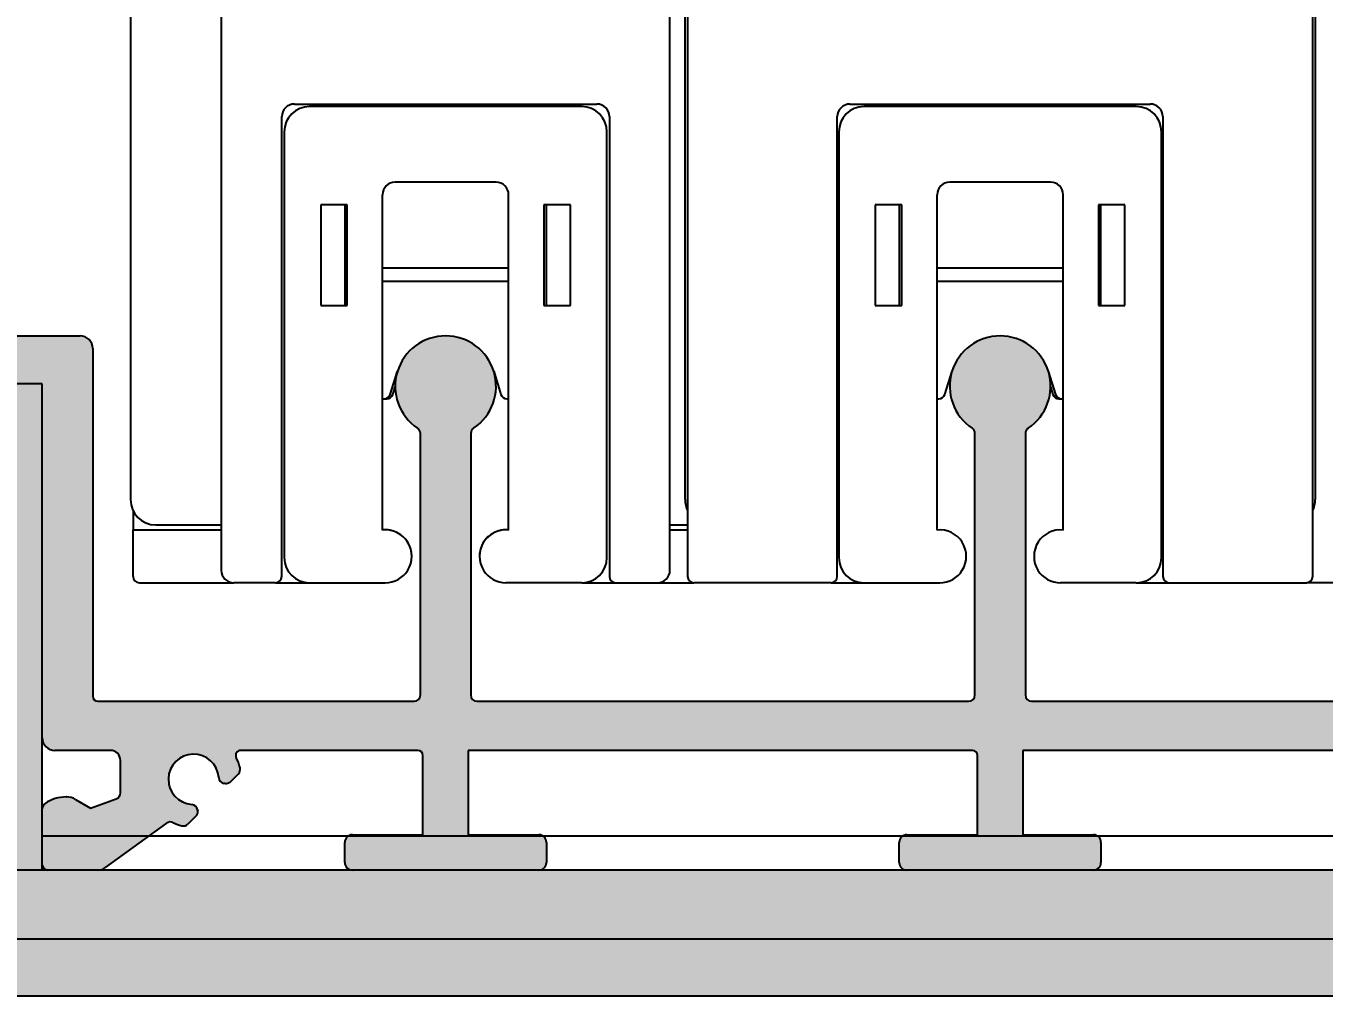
# Model space of a CAD drawing. Header units: millimetres. Extents: x -31 to 615, y 317 to 594.
# Drawn here: x -4.4 to 47.1, y 321.1 to 359.6 of the extents above; entities that cross this region are included whole.
import ezdxf
from ezdxf.enums import TextEntityAlignment as Align

# ---------------------------------------------------------------- set-up
doc = ezdxf.new("R2010")
doc.units = ezdxf.units.MM
doc.layers.add('Default', color=7, linetype='Continuous')
doc.layers.add('DV1_Default', color=7, linetype='Continuous')
doc.styles.add('SEACAD_Arial', font='arial.ttf')
doc.dimstyles.new('ISO', dxfattribs={"dimtxt": 1.75, "dimasz": 1.75, "dimexe": 0.875, "dimexo": 0, "dimgap": 0.4375, "dimtad": 1, "dimtxsty": 'SEACAD_Arial', "dimblk1": '_SE_FILLED', "dimblk2": '_SE_FILLED', "dimsah": 1, "dimcen": 0.875, "dimadec": 0, "dimazin": 0, "dimtfac": 0.5, "dimtdec": 3, "dimtmove": 0, "dimatfit": 3, "dimfxl": 1, "dimarcsym": 0})

# ---------------------------------------------------------------- blocks, each defined once
blk = doc.blocks.new('SE')
at = {"layer": 'DV1_Default', "linetype": 'Continuous'}
h = blk.add_hatch(color=7, dxfattribs=at)
edge = h.paths.add_edge_path()
edge.add_line((35.17580935619684, 327.5094447669258), (35.17580935619684, 330.8594447669258))
edge.add_line((35.17580935619684, 330.8594447669258), (55.17580935619624, 330.8594447669257))
edge.add_arc((55.17580935619625, 330.6594447669258), 0.199999999999978, 0, 90, ccw=False)
edge.add_line((55.37580935619622, 330.6594447669258), (55.37580935619622, 327.5094447669258))
edge.add_line((55.37580935619622, 327.5094447669258), (52.57580935619621, 327.5094447669258))
edge.add_arc((52.57580935619621, 327.2094447669257), 0.2999999999999947, 90, 180)
edge.add_line((52.27580935619622, 327.2094447669257), (52.27580935619622, 326.4094447669258))
edge.add_arc((52.57580935619621, 326.4094447669258), 0.2999999999999947, 180, 270)
edge.add_line((52.57580935619621, 326.1094447669258), (59.97580935620361, 326.1094447669258))
edge.add_arc((59.97580935620361, 326.4094447669258), 0.3000000000000086, 270, 360)
edge.add_line((60.27580935620362, 326.4094447669258), (60.27580935620362, 327.2094447669258))
edge.add_arc((59.97580935620361, 327.2094447669257), 0.3000000000000225, 0, 89.99999999999729)
edge.add_line((59.97580935620363, 327.5094447669258), (57.17580935619682, 327.5094447669258))
edge.add_line((57.17580935619682, 327.5094447669258), (57.17580935619682, 330.8594447669258))
edge.add_line((57.17580935619682, 330.8594447669258), (77.37580935621372, 330.8594447669258))
edge.add_line((77.37580935621372, 330.8594447669258), (77.37580935621372, 327.5094447669258))
edge.add_line((77.37580935621372, 327.5094447669258), (74.57580935620359, 327.5094447669258))
edge.add_arc((74.57580935620359, 327.2094447669257), 0.2999999999999947, 90, 180)
edge.add_line((74.27580935620361, 327.2094447669257), (74.27580935620361, 326.4094447669258))
edge.add_arc((74.57580935620359, 326.4094447669258), 0.2999999999999947, 180, 270)
edge.add_line((74.57580935620359, 326.1094447669258), (81.97580935616358, 326.1094447669258))
edge.add_arc((81.97580935616355, 326.4094447669258), 0.2999999999999947, 270, 360)
edge.add_line((82.27580935616356, 326.4094447669258), (82.27580935616356, 327.2094447669258))
edge.add_arc((81.97580935616355, 327.2094447669257), 0.3000000000000225, 0, 90)
edge.add_line((81.97580935616355, 327.5094447669258), (79.17580935622401, 327.5094447669258))
edge.add_line((79.17580935622401, 327.5094447669258), (79.17580935622401, 330.8594447669258))
edge.add_line((79.17580935622401, 330.8594447669258), (99.37580935610309, 330.8594447669258))
edge.add_line((99.37580935610309, 330.8594447669258), (99.37580935610309, 327.5094447669258))
edge.add_line((99.37580935610309, 327.5094447669258), (96.57580935616356, 327.5094447669258))
edge.add_arc((96.57580935616356, 327.2094447669257), 0.2999999999999947, 90, 180)
edge.add_line((96.27580935616356, 327.2094447669257), (96.27580935616356, 326.4094447669258))
edge.add_arc((96.57580935616356, 326.4094447669258), 0.2999999999999947, 180, 270)
edge.add_line((96.57580935616356, 326.1094447669258), (103.9758093561073, 326.1094447669258))
edge.add_arc((103.9758093561073, 326.4094447669258), 0.3000000000000086, 270, 360)
edge.add_line((104.2758093561073, 326.4094447669258), (104.2758093561073, 327.2094447669258))
edge.add_arc((103.9758093561073, 327.2094447669257), 0.3000000000000225, 0, 90)
edge.add_line((103.9758093561073, 327.5094447669258), (101.1758093561073, 327.5094447669258))
edge.add_line((101.1758093561073, 327.5094447669258), (101.1758093561073, 330.6594447669258))
edge.add_arc((101.3758093561073, 330.6594447669258), 0.2000000000000057, 90, 180, ccw=False)
edge.add_line((101.3758093561073, 330.8594447669258), (108.4029772762307, 330.8594447669258))
edge.add_arc((108.4029772762307, 330.6594447669258), 0.2000000000000169, -26.896546298750422, 90, ccw=False)
edge.add_arc((110.2758093563396, 329.7094447670756), 1.900000000000019, 153.1034537012599, 166.0075830122418)
edge.add_arc((108.6747685922936, 330.1084040029169), 0.2499999999999991, 166.0075830122504, 224.9999999999931)
edge.add_line((108.4979918969969, 329.9316273076203), (108.8139749500373, 329.61564425458))
edge.add_arc((108.9907516453327, 329.7924209498779), 0.249999999999999, 225.0000000004146, 277.5000000004337)
edge.add_line((109.0233831933895, 329.5445597345347), (109.0615423470691, 329.5495834824223))
edge.add_arc((109.0289107990118, 329.7974446977655), 0.2500000000000138, 277.5000000005338, 355.9630409672037)
edge.add_arc((110.2758093563957, 329.7094447670195), 1.00000000008689, -85.9630409729242, 175.9630409729159, ccw=False)
edge.add_arc((110.3638092871415, 328.4625462096357), 0.2499999999999956, 94.03695903281651, 172.4999999999748)
edge.add_line((110.1159480717981, 328.4951777576908), (110.1109243239105, 328.4570186040116))
edge.add_arc((110.3587855392539, 328.4243870559565), 0.2499999999999795, 172.4999999999872, 225.0000000001934)
edge.add_line((110.1820088439579, 328.2476103606593), (110.4979918968843, 327.9316273077329))
edge.add_arc((110.6747685921809, 328.1084040030296), 0.24999999999999, 225.0000000000161, 283.9924169877552)
edge.add_arc((110.2758093563396, 329.7094447670756), 1.899999999999999, 283.9924169877594, 295.4566124894269)
edge.add_arc((111.1999384518779, 327.768186047899), 0.2499999999999898, 54.00000045333951, 115.4566124894296, ccw=False)
edge.add_line((111.3468847633507, 327.9704402976553), (113.7768926315282, 326.2049362674128))
edge.add_arc((114.0707852544738, 326.6094447669258), 0.5000000000000004, 234.000000453347, 270)
edge.add_line((114.0707852544738, 326.1094447669258), (116.0758093563021, 326.1094447669258))
edge.add_arc((116.0758093563021, 326.3094447669258), 0.2000000000000335, 270, 360)
edge.add_line((116.2758093563021, 326.3094447669258), (116.275809356302, 328.5450619167253))
edge.add_arc((116.0258093563021, 328.5450619167253), 0.2499999999999973, 0, 55.94420227828607)
edge.add_arc((115.325809356302, 327.5094461570524), 1.500000000673152, 55.94420227828591, 89.92197669079074)
edge.add_line((115.3278520011301, 329.0094447669256), (115.3126964802141, 329.009444766926))
edge.add_arc((115.3127174507431, 328.30944476724), 0.7000000000000016, 90.00171646114279, 120.0017164610956)
edge.add_line((114.9626992898899, 328.9156520643529), (114.3641152246951, 328.5700354830061))
edge.add_line((114.3641152246951, 328.5700354830061), (113.3403113583131, 328.9426348823401))
edge.add_arc((113.4258093563021, 329.1775605989824), 0.2500000000000002, 180, 250.0017164611623, ccw=False)
edge.add_line((113.1758093563021, 329.1775605989824), (113.175809356302, 330.4594447669258))
edge.add_arc((113.5758093563021, 330.4594447669258), 0.4000000000000115, 90, 180, ccw=False)
edge.add_line((113.5758093563021, 330.8594447669258), (115.7758093563021, 330.8594447669257))
edge.add_arc((115.7758093563021, 331.3594447669258), 0.5000000000000004, 270, 360)
edge.add_line((116.2758093563021, 331.3594447669258), (116.2758093563021, 345.4094447669257))
edge.add_line((116.2758093563021, 345.4094447669257), (121.8929666438032, 345.4094447669257))
edge.add_arc((121.8929666438032, 345.6094447669258), 0.1999999999999169, 270, 314.9999999999914)
edge.add_line((122.0343880000404, 345.4680234106885), (122.725809356302, 346.1594447669502))
edge.add_line((122.725809356302, 346.1594447669502), (124.2758093563021, 346.1594447669502))
edge.add_line((124.2758093563021, 346.1594447669502), (124.2758093563021, 345.6094447669258))
edge.add_arc((124.475809356302, 345.6094447669258), 0.199999999999978, 180, 270)
edge.add_line((124.475809356302, 345.4094447669258), (128.075809356302, 345.4094447669257))
edge.add_arc((128.075809356302, 345.6094447669258), 0.2000000000000057, 270, 360)
edge.add_line((128.2758093563021, 345.6094447669258), (128.2758093563021, 346.560084892265))
edge.add_arc((127.975809356302, 346.560084892265), 0.3000000000000075, 0, 81.13962252236709)
edge.add_arc((122.1758093563021, 309.3537413947969), 37.95570337215315, 81.13962252236627, 90)
edge.add_line((122.1758093563021, 347.30944476695), (114.7758093561062, 347.30944476695))
edge.add_arc((114.7758093561063, 346.80944476695), 0.5000000000000004, 90, 180)
edge.add_line((114.2758093561063, 346.80944476695), (114.2758093561063, 333.0094447669258))
edge.add_arc((114.0758093561062, 333.0094447669258), 0.2000000000000057, 270, 360, ccw=False)
edge.add_line((114.0758093561062, 332.8094447669258), (101.5258093561083, 332.8094447669258))
edge.add_arc((101.5258093561083, 333.0594447669258), 0.2500000000000002, 180, 270.00000000000324, ccw=False)
edge.add_line((101.2758093561083, 333.0594447669258), (101.275809356105, 343.4386160734155))
edge.add_arc((101.525809356105, 343.4386160734156), 0.2500000000000052, 123.74898859535179, 180.0000000000261, ccw=False)
edge.add_arc((100.2758093561062, 345.3094447668385), 2.000000000029165, 303.7489885953574, 596.2510114047292)
edge.add_arc((99.02580935611023, 343.4386160734138), 0.2500000000000002, 0, 56.25101140473208, ccw=False)
edge.add_line((99.27580935611023, 343.4386160734138), (99.27580935609896, 333.0594447669257))
edge.add_arc((99.02580935609896, 333.0594447669257), 0.2500000000000002, 270, 360, ccw=False)
edge.add_line((99.02580935609896, 332.8094447669258), (79.2758093562327, 332.8094447669258))
edge.add_line((79.2758093562327, 332.8094447669258), (79.27580935620732, 343.4386160735169))
edge.add_arc((79.52580935620732, 343.4386160735174), 0.2499999999999825, 123.7489885953934, 180.0000000001303, ccw=False)
edge.add_arc((78.27580935621631, 345.3094447669255), 2.000000000012563, 303.7489885954012, 596.2510114044466)
edge.add_arc((77.02580935622034, 343.4386160735208), 0.2500000000000002, 0, 56.25101140444491, ccw=False)
edge.add_line((77.27580935622034, 343.4386160735208), (77.27580935620915, 333.0594447669258))
edge.add_arc((77.02580935620915, 333.0594447669257), 0.2500000000000002, 270, 360, ccw=False)
edge.add_line((77.02580935620915, 332.8094447669258), (57.52580935619743, 332.8094447669258))
edge.add_arc((57.52580935619743, 333.0594447669257), 0.2500000000000002, 180, 270, ccw=False)
edge.add_line((57.27580935619743, 333.0594447669257), (57.27580935619568, 343.4386160735092))
edge.add_arc((57.52580935619572, 343.4386160735094), 0.2500000000000286, 123.7489885954806, 180.000000000013, ccw=False)
edge.add_arc((56.27580935619633, 345.3094447669258), 2.000000000024215, 303.7489885954552, 596.2510114045276)
edge.add_arc((55.0258093561964, 343.4386160735096), 0.2500000000000002, 0, 56.25101140451528, ccw=False)
edge.add_line((55.2758093561964, 343.4386160735096), (55.27580935619602, 333.0594447669258))
edge.add_arc((55.02580935619604, 333.0594447669257), 0.2500000000000002, 270, 360, ccw=False)
edge.add_line((55.02580935619604, 332.8094447669258), (35.52580935619743, 332.8094447669258))
edge.add_arc((35.52580935619743, 333.0594447669257), 0.2500000000000002, 180, 270, ccw=False)
edge.add_line((35.27580935619743, 333.0594447669257), (35.27580935619563, 343.4386160735092))
edge.add_arc((35.52580935619569, 343.4386160735093), 0.2500000000000249, 123.74898859546249, 180.000000000013, ccw=False)
edge.add_arc((34.27580935619635, 345.3094447669258), 2.000000000024238, 303.7489885954548, 596.2510114045265)
edge.add_arc((33.02580935619644, 343.4386160735096), 0.2500000000000002, 0, 56.25101140453347, ccw=False)
edge.add_line((33.27580935619644, 343.4386160735096), (33.27580935619613, 333.0594447669257))
edge.add_arc((33.02580935619613, 333.0594447669257), 0.2500000000000002, 270, 360, ccw=False)
edge.add_line((33.02580935619613, 332.8094447669258), (13.52580935619742, 332.8094447669258))
edge.add_arc((13.52580935619742, 333.0594447669257), 0.2500000000000002, 180, 270, ccw=False)
edge.add_line((13.27580935619742, 333.0594447669257), (13.27580935619564, 343.4386160735092))
edge.add_arc((13.5258093561957, 343.4386160735094), 0.2500000000000595, 123.748988595475, 180.000000000013, ccw=False)
edge.add_arc((12.27580935619631, 345.3094447669258), 2.000000000024161, 303.7489885954558, 596.2510114045273)
edge.add_arc((11.02580935619653, 343.4386160735096), 0.2500000000000002, 0, 56.25101140454149, ccw=False)
edge.add_line((11.27580935619653, 343.4386160735096), (11.27580935619611, 333.0594447669258))
edge.add_arc((11.02580935619611, 333.0594447669257), 0.2500000000000002, 270, 360, ccw=False)
edge.add_line((11.02580935619611, 332.8094447669258), (-1.524190643803673, 332.8094447669257))
edge.add_arc((-1.524190643803589, 333.0094447669258), 0.2000000000001029, 180, 269.99999999997624, ccw=False)
edge.add_line((-1.724190643803691, 333.0094447669258), (-1.724190643803678, 346.80944476695))
edge.add_arc((-2.224190643803678, 346.80944476695), 0.5000000000000004, 0, 90)
edge.add_line((-2.224190643803678, 347.30944476695), (-9.624190643797904, 347.30944476695))
edge.add_arc((-9.6241906437979, 309.3537413947969), 37.95570337215316, 90, 98.86037747763383)
edge.add_arc((-15.42419064379785, 346.560084892265), 0.3000000000000225, 98.8603774776497, 180)
edge.add_line((-15.72419064379787, 346.560084892265), (-15.72419064379784, 345.6094447669258))
edge.add_arc((-15.52419064379784, 345.6094447669258), 0.2000000000000196, 180, 270)
edge.add_line((-15.52419064379784, 345.4094447669257), (-11.92419064379787, 345.4094447669257))
edge.add_arc((-11.92419064379787, 345.6094447669258), 0.2000000000000057, 270, 360)
edge.add_line((-11.72419064379786, 345.6094447669258), (-11.72419064379789, 346.15944476695))
edge.add_line((-11.72419064379789, 346.1594447669502), (-10.17419064379801, 346.1594447669502))
edge.add_line((-10.17419064379801, 346.1594447669502), (-9.482769287536406, 345.4680234106885))
edge.add_arc((-9.341347931299003, 345.6094447669258), 0.2000000000000439, 224.9999999999795, 270)
edge.add_line((-9.341347931299003, 345.4094447669257), (-3.724190643797878, 345.4094447669257))
edge.add_line((-3.724190643797878, 345.4094447669257), (-3.724190643797878, 331.3594447669258))
edge.add_arc((-3.224190643797878, 331.3594447669258), 0.5000000000000004, 180, 270)
edge.add_line((-3.224190643797878, 330.8594447669258), (-1.024190643797871, 330.8594447669257))
edge.add_arc((-1.024190643797871, 330.4594447669258), 0.3999999999999768, 0, 90, ccw=False)
edge.add_line((-0.6241906437978937, 330.4594447669258), (-0.6241906437978451, 329.1775605989824))
edge.add_arc((-0.8741906437978869, 329.1775605989824), 0.2500000000000394, 289.99828353879957, 360, ccw=False)
edge.add_line((-0.7886926458090845, 328.94263488234), (-1.812496512191189, 328.5700354830062))
edge.add_line((-1.812496512191189, 328.5700354830062), (-2.41108057738601, 328.9156520643531))
edge.add_arc((-2.761098738238918, 328.30944476724), 0.7000000000000038, 59.99828353892996, 89.9982834973053)
edge.add_line((-2.761077767202372, 329.0094447669259), (-2.776233288403275, 329.0094447669259))
edge.add_arc((-2.774190643797872, 327.5094461570524), 1.500000000673112, 90.07802330070265, 124.0557977217115)
edge.add_arc((-3.474190643797906, 328.5450619167252), 0.2499999999999863, 124.0557977216899, 180)
edge.add_line((-3.724190643797892, 328.5450619167252), (-3.724190643797879, 326.3094447669258))
edge.add_arc((-3.524190643797845, 326.3094447669258), 0.2000000000000196, 180, 270)
edge.add_line((-3.524190643797845, 326.1094447669258), (-1.519166541969694, 326.1094447669258))
edge.add_arc((-1.519166541969694, 326.6094447669258), 0.4999999999999998, 270, 305.9999995466667)
edge.add_line((-1.225273919023981, 326.204936267413), (1.20473394915345, 327.9704402976552))
edge.add_arc((1.351680260626278, 327.768186047899), 0.2500000000000068, 64.54338751056338, 125.99999954667109, ccw=False)
edge.add_arc((2.275809356164629, 329.7094447670756), 1.899999999999999, 244.5433875105746, 256.0075830122417)
edge.add_arc((1.876850120323306, 328.1084040030296), 0.2500000000000347, 256.0075830122609, 314.9999999999913)
edge.add_line((2.053626815619919, 327.931627307733), (2.369609868546334, 328.2476103606593))
edge.add_arc((2.192833173250322, 328.4243870559565), 0.2499999999999819, 314.9999999997912, 367.5000000000124)
edge.add_line((2.440694388593751, 328.4570186040116), (2.435670640706107, 328.4951777576907))
edge.add_arc((2.187809425362688, 328.4625462096357), 0.2500000000000512, 7.500000000023509, 85.96304096718453)
edge.add_arc((2.275809356108618, 329.7094447670196), 1.000000000086864, 4.036959027080911, 265.9630409729204, ccw=False)
edge.add_arc((3.52270791349242, 329.7974446977655), 0.2499999999999744, 184.036959032797, 262.4999999994646)
edge.add_line((3.490076365435089, 329.5495834824223), (3.528235519114499, 329.5445597345347))
edge.add_arc((3.5608670671715, 329.7924209498779), 0.250000000000012, 262.4999999995396, 314.9999999996211)
edge.add_line((3.737643762466965, 329.6156442545801), (4.053626815507235, 329.9316273076203))
edge.add_arc((3.87685012021062, 330.1084040029169), 0.2500000000000407, 314.9999999999998, 373.9924169877473)
edge.add_arc((2.275809356164629, 329.7094447670756), 1.900000000000069, 13.99241698775779, 26.89654629873921)
edge.add_arc((4.148641436273512, 330.6594447669258), 0.2000000000000057, 90.00000000002387, 206.8965462987352, ccw=False)
edge.add_line((4.148641436273429, 330.8594447669258), (11.17580935619618, 330.8594447669258))
edge.add_arc((11.17580935619618, 330.6594447669258), 0.2000000000000612, 0, 90, ccw=False)
edge.add_line((11.37580935619624, 330.6594447669258), (11.37580935619632, 327.5094447669258))
edge.add_line((11.37580935619632, 327.5094447669258), (8.575809356196213, 327.5094447669258))
edge.add_arc((8.575809356196215, 327.2094447669258), 0.2999999999999114, 90, 180)
edge.add_line((8.275809356196302, 327.2094447669258), (8.275809356196318, 326.4094447669258))
edge.add_arc((8.575809356196215, 326.4094447669258), 0.2999999999999947, 180, 270)
edge.add_line((8.575809356196215, 326.1094447669258), (15.97580935620362, 326.1094447669258))
edge.add_arc((15.97580935620362, 326.4094447669258), 0.2999999999999947, 270, 360)
edge.add_line((16.27580935620361, 326.4094447669258), (16.27580935620362, 327.2094447669258))
edge.add_arc((15.97580935620362, 327.2094447669258), 0.2999999999999947, 0, 90)
edge.add_line((15.97580935620362, 327.5094447669258), (13.17580935619685, 327.5094447669258))
edge.add_line((13.17580935619685, 327.5094447669258), (13.17580935619685, 330.8594447669258))
edge.add_line((13.17580935619685, 330.8594447669258), (33.17580935619617, 330.8594447669258))
edge.add_arc((33.17580935619617, 330.6594447669258), 0.2000000000000612, 0, 90, ccw=False)
edge.add_line((33.37580935619623, 330.6594447669258), (33.37580935619631, 327.5094447669258))
edge.add_line((33.37580935619631, 327.5094447669258), (30.57580935619621, 327.5094447669258))
edge.add_arc((30.57580935619621, 327.2094447669257), 0.2999999999998837, 90, 179.9999999999892)
edge.add_line((30.27580935619632, 327.2094447669258), (30.27580935619631, 326.4094447669258))
edge.add_arc((30.57580935619621, 326.4094447669258), 0.2999999999999947, 180, 270)
edge.add_line((30.57580935619621, 326.1094447669258), (37.97580935620361, 326.1094447669258))
edge.add_arc((37.97580935620361, 326.4094447669258), 0.3000000000000225, 270, 359.9999999999891)
edge.add_line((38.27580935620363, 326.4094447669257), (38.27580935620362, 327.2094447669257))
edge.add_arc((37.97580935620361, 327.2094447669257), 0.2999999999999947, 0, 90)
edge.add_line((37.97580935620361, 327.5094447669258), (35.17580935619684, 327.5094447669258))
blk.add_hatch(color=7, dxfattribs=at).paths.add_polyline_path([(-20.72419064379784, 345.4094447669257), (-20.72419064379755, 321.1094447669258), (133.2758093563021, 321.1094447669258), (133.2758093563021, 345.4094447669257), (116.2758093563021, 345.4094447669257), (116.275809356302, 326.1094447669258), (-3.724190643797878, 326.1094447669258), (-3.724190643797878, 345.4094447669258)])
at = {"layer": 'DV1_Default', "color": 7, "linetype": 'Continuous'}
for p, q in [((3.3758093562, 396.1520472549), (3.3758093549, 338.0094447669)), ((21.1758093549, 338.0094447669), (21.1758093549, 396.1515041083)), ((46.6758093583, 337.7594447667), (46.6758093583, 396.1558186286)), ((46.7758093583, 394.8554512652), (46.7758093583, 340.8094447667)), ((-0.2241906459, 382.709444767), (-0.2241906459, 340.8094447675)), ((21.7758093556, 340.8094447667), (21.7758093556, 382.8742801130001)), ((21.8758093556, 382.8164162123001), (21.8758093556, 337.7594447667)), ((6.2758093549, 356.5094447669), (18.2758093549, 356.5094447669)), ((17.6758093562, 356.4094447669), (6.8758093562, 356.4094447669)), ((28.3158093569, 356.5094447661), (40.2321716946, 356.5094447661)), ((39.6758093549, 356.4094447661), (28.8758093549, 356.4094447661)), ((5.7758093549, 337.7594447669), (5.7758093549, 356.0094447669)), ((18.7758093549, 356.0094447669), (18.7758093549, 337.7594447669)), ((27.8158093569, 337.7594447667), (27.8158093569, 356.0094447661)), ((40.7321716946, 356.0094447661), (40.7321716946, 337.7594447667)), ((5.8758093562, 355.4094447669), (5.8758093562, 338.5094447669)), ((18.6758093562, 338.5094447669), (18.6758093562, 355.4094447669)), ((27.8758093549, 355.4094447661), (27.8758093549, 338.5094447661)), ((40.6758093549, 338.5094447661), (40.6758093549, 355.4094447661)), ((14.2758093562, 353.4094447669), (10.2758093562, 353.4094447669)), ((36.2758093549, 353.4094447661), (32.2758093549, 353.4094447661)), ((9.7758093562, 339.6040684942), (9.7758093562, 352.9094447669)), ((14.7758093562, 339.6040684942), (14.7758093562, 352.9094447669)), ((31.7758093549, 339.6040684934), (31.7758093549, 352.9094447661)), ((36.7758093549, 339.6040684934), (36.7758093549, 352.9094447661)), ((8.3758093562, 352.5094447671), (7.3231680712, 352.5094447671)), ((7.3231680712, 352.5094447671), (7.3231680712, 348.5094447671)), ((8.2758093549, 352.5094447671), (8.2758093549, 348.5094447671)), ((8.3758093562, 348.5094447671), (8.3758093562, 352.5094447671)), ((16.1758093562, 352.5094447671), (16.1758093562, 348.5094447671)), ((17.2284506412, 352.5094447671), (16.1758093562, 352.5094447671)), ((16.2758093549, 348.5094447671), (16.2758093549, 352.5094447671)), ((17.2284506412, 348.5094447671), (17.2284506412, 352.5094447671)), ((30.3758093549, 352.5094447663), (29.3231680698, 352.5094447663)), ((29.3231680698, 352.5094447663), (29.3231680698, 348.5094447663)), ((30.2758093569, 352.5094447663), (30.2758093569, 348.5094447663)), ((30.3758093549, 348.5094447663), (30.3758093549, 352.5094447663)), ((38.1758093549, 352.5094447663), (38.1758093549, 348.5094447663)), ((39.2284506399, 352.5094447663), (38.1758093549, 352.5094447663)), ((38.2758093569, 348.5094447663), (38.2758093569, 352.5094447663)), ((39.2284506399, 348.5094447663), (39.2284506399, 352.5094447663)), ((9.7758093562, 350.0094447669), (14.7758093562, 350.0094447669)), ((31.7758093549, 350.0094447661), (36.7758093549, 350.0094447661)), ((9.7758093562, 349.4753664130999), (14.7758093562, 349.4753664130999)), ((31.7758093562, 349.4753664123), (36.7758093562, 349.4753664123)), ((7.3231680712, 348.5094447671), (8.3758093562, 348.5094447671)), ((16.1758093562, 348.5094447671), (17.2284506412, 348.5094447671)), ((29.3231680698, 348.5094447663), (30.3758093549, 348.5094447663)), ((38.1758093549, 348.5094447663), (39.2284506399, 348.5094447663)), ((-9.6241906438, 347.3094447669999), (-2.2241906438, 347.3094447669)), ((-1.7241906438, 346.8094447669), (-1.7241906438, 333.0094447669)), ((10.0804710437, 344.9852001162), (10.3660410882, 345.9034019729)), ((14.1855776242, 345.9034019729), (14.4711476687, 344.9852001162)), ((32.0804710437, 344.9852001154), (32.3660410882, 345.9034019721)), ((36.1855776242, 345.9034019721), (36.4711476687, 344.9852001154)), ((-3.7241906438, 345.4094447669), (-20.7241906438, 345.4094447669)), ((-3.7241906438, 326.1094447669), (-3.7241906438, 345.4094447669)), ((10.1804710433, 344.9852001162), (10.2758855322, 345.2919891599)), ((36.2757331821, 345.2919893733), (36.3711476684, 344.9852003379)), ((9.7758093549, 344.8094447669), (9.8417500102, 344.8094447669)), ((9.8417500102, 344.8094447669999), (9.9417500098, 344.8094447669999)), ((14.7098687022, 344.8094447669), (14.7758093549, 344.8094447669)), ((31.7758093562, 344.8094447661), (31.8417500102, 344.8094447661)), ((36.6098687019, 344.8094449887), (36.7098687022, 344.8094449887)), ((36.7098687022, 344.8094447661), (36.7758093562, 344.8094447661)), ((11.2758093562, 333.0594447669), (11.2758093562, 343.4386160735)), ((13.2758093562, 343.4386160735), (13.2758093562, 333.0594447669)), ((33.2758093562, 333.0594447669), (33.2758093562, 343.4386160735)), ((35.2758093562, 343.4386160735), (35.2758093562, 333.0594447669)), ((-0.1241906459, 340.3735548732), (-0.1241906459, 339.6094447675)), ((-0.1241906459, 337.7594447675), (-0.1241906459, 339.6094447675)), ((-0.1241906459, 339.6094447675), (3.3758093562, 339.6094447675)), ((0.7758093541, 339.8094447675), (3.3758093541, 339.8094447675)), ((21.1758093568, 339.8094447675), (21.8758093556, 339.8094447675)), ((21.1758093562, 339.6094447675), (21.8758093549, 339.6094447675)), ((10.7758669733, 338.0086508223), (10.7758085663, 338.008556039)), ((13.775751739, 338.0086508223), (13.775810141, 338.0085560359)), ((32.775866972, 338.0086508215), (32.775808565, 338.0085560382)), ((35.7757517377, 338.0086508215), (35.7758101397, 338.0085560351)), ((0.1258093541, 337.5094447675), (3.8758093549, 337.5094447675)), ((5.5258093549, 337.5094447669), (3.8758093549, 337.5094447669)), ((5.5258093549, 337.5094447669), (6.8758093562, 337.5094447669)), ((6.8758093562, 337.5094447669), (9.8819284796, 337.5094447669)), ((17.6758093562, 337.5094447669), (14.6696902328, 337.5094447669)), ((17.6758093562, 337.5094447669), (19.0258093549, 337.5094447669)), ((19.0258093549, 337.5094447669), (20.6758093549, 337.5094447669)), ((20.6758093562, 337.5094447675), (22.1258093549, 337.5094447675)), ((27.5658093569, 337.5094447667), (22.1258093556, 337.5094447667)), ((27.5658093569, 337.5094447667), (28.8758093562, 337.5094447667)), ((28.8758093549, 337.5094447661), (31.8819284783, 337.5094447661)), ((39.6758093549, 337.5094447661), (36.6696902314, 337.5094447661)), ((39.6758093562, 337.5094447667), (40.9821716946, 337.5094447667)), ((40.9821716946, 337.5094447667), (46.4258093583, 337.5094447667)), ((49.5658093569, 337.5094447669), (46.4258093575, 337.5094447669)), ((-1.5241906438, 332.8094447669), (11.0258093562, 332.8094447669)), ((13.5258093562, 332.8094447669), (33.0258093562, 332.8094447669)), ((35.5258093562, 332.8094447669), (55.0258093562, 332.8094447669)), ((-1.0241906438, 330.8594447669), (-3.2241906438, 330.8594447669)), ((11.1758093562, 330.8594447669), (4.1486414363, 330.8594447669)), ((11.3758093562, 327.5094447669), (11.3758093562, 330.6594447669)), ((13.1758093562, 330.8594447669), (13.1758093562, 327.5094447669)), ((33.1758093562, 330.8594447669), (13.1758093562, 330.8594447669)), ((33.3758093562, 327.5094447669), (33.3758093562, 330.6594447669)), ((35.1758093562, 330.8594447669), (35.1758093562, 327.5094447669)), ((55.1758093562, 330.8594447669), (35.1758093562, 330.8594447669)), ((-0.6241906438, 329.177560599), (-0.6241906438, 330.4594447669)), ((4.0536268155, 329.9316273076), (3.7376437625, 329.6156442546)), ((3.5282355191, 329.5445597345), (3.4900763654, 329.5495834824)), ((-2.7762332884, 329.0094447669), (-2.7610777672, 329.0094447669)), ((-2.4110805774, 328.9156520644), (-1.8124965122, 328.570035483)), ((-1.8124965122, 328.570035483), (-0.7886926458, 328.9426348823)), ((-3.7241906438, 326.3094447669), (-3.7241906438, 328.5450619167)), ((2.3696098685, 328.2476103607), (2.0536268156, 327.9316273077)), ((2.4356706407, 328.4951777577), (2.4406943886, 328.457018604)), ((1.2047339492, 327.9704402977), (-1.225273919, 326.2049362674)), ((8.2758093562, 326.4094447669), (8.2758093562, 327.2094447669)), ((8.5758093562, 327.5094447669), (11.3758093562, 327.5094447669)), ((13.1758093562, 327.5094447669), (15.9758093562, 327.5094447669)), ((16.2758093562, 327.2094447669), (16.2758093562, 326.4094447669)), ((30.2758093562, 326.4094447669), (30.2758093562, 327.2094447669)), ((30.5758093562, 327.5094447669), (33.3758093562, 327.5094447669)), ((35.1758093562, 327.5094447669), (37.9758093562, 327.5094447669)), ((38.2758093562, 327.2094447669), (38.2758093562, 326.4094447669)), ((116.2758093563, 326.1094447669), (-3.7241906438, 326.1094447669)), ((-1.519166542, 326.1094447669), (-3.5241906438, 326.1094447669)), ((37.9758093562, 326.1094447669), (30.5758093562, 326.1094447669)), ((133.2758093563, 321.1094447669), (-20.7241906438, 321.1094447669))]:
    blk.add_line(p, q, dxfattribs=at)
for centre, radius, start, end in [((6.2758093549, 356.0094447669), 0.5000000000000004, 90, 180), ((6.8758093562, 355.4094447669), 1.000000000000001, 90, 180), ((17.6758093562, 355.4094447669), 1.000000000000001, 0, 90), ((18.2758093549, 356.0094447669), 0.5000000000000004, 0, 90), ((28.3158093569, 356.0094447661), 0.499999999999997, 90, 180), ((28.8758093549, 355.4094447661), 0.9999999999999974, 90, 180), ((39.6758093549, 355.4094447661), 0.9999999999999992, 0, 90), ((40.2321716946, 356.0094447661), 0.5000000000000004, 0, 90), ((10.2758093562, 352.9094447669), 0.5000000000000004, 90, 180), ((14.2758093562, 352.9094447669), 0.5000000000000004, 0, 90), ((32.2758093549, 352.9094447661), 0.5000000000000004, 90, 180), ((36.2758093549, 352.9094447661), 0.5000000000000004, 0, 90), ((-2.2241906438, 346.8094447669), 0.5000000000000004, 0, 90), ((12.2758093562, 345.3094447669), 2.000000000024161, 303.7489885955, 236.2510114045), ((34.2758093562, 345.3094447669), 2.000000000024238, 303.7489885955, 236.2510114045), ((9.8417500102, 345.0594447669), 0.2500000000000002, 270, 342.7237789338), ((9.9417500098, 345.0594447669999), 0.2500000000000002, 270, 342.7237789338), ((14.7098687022, 345.0594447669), 0.249999999999999, 197.2762210662, 270), ((31.8417500102, 345.0594447661), 0.2500000000000002, 270, 342.7237789338), ((36.6098687019, 345.0594449887), 0.2500000000000008, 197.2762210662, 270), ((36.7098687022, 345.0594447661), 0.2500000000000023, 197.2762210662, 270), ((11.0258093562, 343.4386160735), 0.2500000000000002, 0, 56.2510114045), ((13.5258093562, 343.4386160735), 0.2500000000000595, 123.7489885955, 180), ((33.0258093562, 343.4386160735), 0.2500000000000002, 0, 56.2510114045), ((35.5258093562, 343.4386160735), 0.2500000000000249, 123.7489885955, 180), ((0.7758093541, 340.8094447675), 1.000000000000001, 180, 270), ((22.7758093556, 340.8094447667), 1.000000000000001, 180, 205.8419327632), ((45.7758093583, 340.8094447667), 1.000000000000008, 334.1580672368, 0), ((9.8819284796, 338.5620477979), 1.049999999999999, 359.9293959092, 95.8005491071), ((9.8819284796, 338.5594447669), 1.049999999999998, 328.360991595, 95.8005491073), ((14.6696902328, 338.5620477979), 1.049999999999998, 84.1994508927, 180.0707761437), ((14.6696902328, 338.5594447669), 1.049999999999999, 84.1994508929, 211.6390084049), ((31.8819284783, 338.5594447661), 1.049999999999998, 328.360991595, 95.8005491073), ((36.6696902314, 338.5594447661), 1.049999999999999, 84.1994508929, 211.6390084049), ((6.8758093562, 338.5094447669), 1.000000000000001, 180, 270), ((17.6758093562, 338.5094447669), 1.000000000000001, 270, 0), ((28.8758093549, 338.5094447661), 1.000000000000001, 180, 270), ((39.6758093549, 338.5094447661), 1.000000000000001, 270, 0), ((3.8758093549, 338.0094447669), 0.4999999999997229, 180.0000000001, 270), ((9.8819284796, 338.5594447669), 1.049999999999999, 270, 328.3549163898), ((14.6696902328, 338.5594447669), 1.050000000000002, 211.6450836098, 270), ((20.6758093549, 338.0094447669), 0.4999999999990012, 270, 0), ((31.8819284783, 338.5594447661), 1.049999999999999, 270, 328.3549163898), ((36.6696902314, 338.5594447661), 1.050000000000002, 211.6450836098, 270), ((0.1258093541, 337.7594447675), 0.2500000000000002, 180, 270), ((5.5258093549, 337.7594447669), 0.2500000000000002, 270, 0), ((19.0258093549, 337.7594447669), 0.2500000000000002, 180, 270), ((22.1258093556, 337.7594447667), 0.2499999999999933, 180, 270), ((27.5658093569, 337.7594447667), 0.2500000000000002, 270, 0), ((40.9821716946, 337.7594447667), 0.2500000000000002, 180, 270), ((46.4258093583, 337.7594447667), 0.2500000000000002, 270, 0), ((-1.5241906438, 333.0094447669), 0.2000000000001029, 180, 270), ((11.0258093562, 333.0594447669), 0.2500000000000002, 270, 0), ((13.5258093562, 333.0594447669), 0.2500000000000002, 180, 270), ((33.0258093562, 333.0594447669), 0.2500000000000002, 270, 0), ((35.5258093562, 333.0594447669), 0.2500000000000002, 180, 270), ((-3.2241906438, 331.3594447669), 0.5000000000000004, 180, 270), ((-1.0241906438, 330.4594447669), 0.3999999999999768, 0, 90), ((2.2758093561, 329.709444767), 1.000000000086864, 4.0369590271, 265.9630409729), ((4.1486414363, 330.6594447669), 0.2000000000000057, 90, 206.8965462987), ((11.1758093562, 330.6594447669), 0.2000000000000612, 0, 90), ((33.1758093562, 330.6594447669), 0.2000000000000612, 0, 90), ((2.2758093562, 329.7094447671), 1.900000000000069, 13.9924169878, 26.8965462987), ((3.8768501202, 330.1084040029), 0.2500000000000407, 315, 13.9924169877), ((3.5227079135, 329.7974446978), 0.2499999999999744, 184.0369590328, 262.4999999995), ((3.5608670672, 329.7924209499), 0.250000000000012, 262.4999999995, 314.9999999996), ((-0.8741906438, 329.177560599), 0.2500000000000394, 289.9982835388, 0), ((-3.4741906438, 328.5450619167), 0.2499999999999863, 124.0557977217, 180), ((-2.7741906438, 327.5094461571), 1.500000000673112, 90.0780233007, 124.0557977217), ((-2.7610987382, 328.3094447672), 0.7000000000000038, 59.99828353890001, 89.9982834973), ((2.1878094254, 328.4625462096), 0.2500000000000512, 7.499999999999999, 85.96304096719999), ((2.1928331733, 328.424387056), 0.2499999999999819, 314.9999999998, 7.499999999999999), ((1.3516802606, 327.7681860479), 0.2500000000000068, 64.54338751060001, 125.9999995467), ((2.2758093562, 329.7094447671), 1.899999999999999, 244.5433875106, 256.0075830122), ((1.8768501203, 328.108404003), 0.2500000000000347, 256.0075830123001, 315), ((8.5758093562, 327.2094447669), 0.2999999999999114, 90, 180), ((15.9758093562, 327.2094447669), 0.2999999999999947, 0, 90), ((30.5758093562, 327.2094447669), 0.2999999999998837, 90, 180), ((37.9758093562, 327.2094447669), 0.2999999999999947, 0, 90), ((-3.5241906438, 326.3094447669), 0.2000000000000196, 180, 270), ((-1.519166542, 326.6094447669), 0.4999999999999998, 270, 305.9999995467), ((8.5758093562, 326.4094447669), 0.2999999999999947, 180, 270), ((15.9758093562, 326.4094447669), 0.2999999999999947, 270, 0), ((30.5758093562, 326.4094447669), 0.2999999999999947, 180, 270), ((37.9758093562, 326.4094447669), 0.3000000000000225, 270, 360)]:
    blk.add_arc(centre, radius, start, end, dxfattribs=at)
blk = doc.blocks.new('DMBLK88')
at = {"layer": 'Default', "linetype": 'Continuous', "transparency": 16777216}
for points in [[(-1.974190589781169, 327.1784917847559), (-1.974190589781169, 327.7618251360947), (-3.724190643797878, 327.4701584604253)], [(114.5258066199764, 327.1784917847559), (116.2758066739931, 327.4701584604253), (114.5258066199764, 327.7618251360947)]]:
    blk.add_hatch(color=7, dxfattribs=at).paths.add_polyline_path(points)
at = {"layer": 'Default', "color": 7, "linetype": 'Continuous', "transparency": 16777216}
blk.add_line((-3.7241906438, 327.4701584604), (116.275806674, 327.4701584604), dxfattribs=at)
at = {"layer": 'Default', "color": 7, "linetype": 'Continuous', "transparency": 16777216, "style": 'SEACAD_Arial'}
blk.add_text('120', height=1.75, dxfattribs=at).set_placement((54.221460189, 329.6576584604), align=Align.TOP_LEFT)
blk = doc.blocks.new('_SE_FILLED')
at = {"color": 0}
blk.add_line((0, 0), (-1, 0), dxfattribs=at)
blk.add_solid([(0, 0), (-1, -0.1665), (-1, 0.1665), (0, 0)], dxfattribs=at)
blk = doc.blocks.new('DMBLK89')
at = {"layer": 'Default', "linetype": 'Continuous', "transparency": 16777216}
for points in [[(-26.81173986860417, 347.1594448209423), (-26.52007319293472, 345.4094447669257), (-26.22840651726527, 347.1594448209423)], [(-26.81173986860417, 324.3594447129091), (-26.22840651726527, 324.3594447129091), (-26.52007319293472, 326.1094447669258)]]:
    blk.add_hatch(color=7, dxfattribs=at).paths.add_polyline_path(points)
at = {"layer": 'Default', "color": 7, "linetype": 'Continuous', "transparency": 16777216}
for p, q in [((-26.5200731929, 348.909444875), (-26.5200731929, 322.6094443825)), ((-20.7241906438, 345.4094447669), (-27.3950732199, 345.4094447669)), ((-3.7241906438, 326.1094447669), (-27.3950732199, 326.1094447669))]:
    blk.add_line(p, q, dxfattribs=at)
at = {"layer": 'Default', "color": 7, "linetype": 'Continuous', "transparency": 16777216, "style": 'SEACAD_Arial'}
blk.add_text('20', height=1.75, rotation=90, dxfattribs=at).set_placement((-28.7075731929, 334.3898791785), align=Align.TOP_LEFT)
blk = doc.blocks.new('DMBLK101')
at = {"layer": 'Default', "linetype": 'Continuous', "transparency": 16777216}
for points in [[(-13.97419058978114, 323.0851227133368), (-13.97419058978114, 323.6684560646757), (-15.72419064379785, 323.3767893890063)], [(126.5258031033024, 323.0851227133368), (128.2758031573191, 323.3767893890063), (126.5258031033024, 323.6684560646757)]]:
    blk.add_hatch(color=7, dxfattribs=at).paths.add_polyline_path(points)
at = {"layer": 'Default', "color": 7, "linetype": 'Continuous', "transparency": 16777216}
for p, q in [((-15.7241906438, 345.6094447666001), (-15.7241906438, 322.501789362)), ((128.2758093563, 345.6094447666001), (128.2758093563, 322.501789362)), ((-15.7241906438, 323.376789389), (128.2758031573, 323.376789389))]:
    blk.add_line(p, q, dxfattribs=at)
at = {"layer": 'Default', "color": 7, "linetype": 'Continuous', "transparency": 16777216, "style": 'SEACAD_Arial'}
blk.add_text('144', height=1.75, dxfattribs=at).set_placement((54.2214584307, 325.564289389), align=Align.TOP_LEFT)

msp = doc.modelspace()

# ---------------------------------------------------------------- block references
at = {"layer": 'Default'}
msp.add_blockref('SE', (0, 0), dxfattribs=at)

# ---------------------------------------------------------------- dimensions: what is measured, and where the dimension line sits
at = {"layer": 'Default', "color": 7, "linetype": 'Continuous'}
dim = msp.add_linear_dim(base=(-26.5200731929, 326.1094447669), p1=(-20.7241906438, 345.4094447669), p2=(-3.7241906438, 326.1094447669), angle=90, text='\\A1;<>', dimstyle='ISO', override={"dimdec": 0, "dimrnd": 10, "dimtdec": 4}, dxfattribs=at)
dim.commit()
dim.dimension.update_dxf_attribs({"geometry": 'DMBLK89', "text_midpoint": (-26.5200731929, 335.7594443959), "dimtype": 160})
for base, p1, p2, picture, middle in [((-15.7241906438, 323.376789389), (-15.7241906438, 346.5600848923), (128.2758093563, 346.5600848923), 'DMBLK101', (56.2758062568, 323.376789389)), ((-3.7241906438, 327.4701584604), (-3.7241906438, 345.4094447669), (116.2758093563, 345.4094447669), 'DMBLK88', (56.2758080151, 327.4701584604))]:
    dim = msp.add_linear_dim(base=base, p1=p1, p2=p2, angle=0, text='\\A1;<>', dimstyle='ISO', dxfattribs=at)
    dim.commit()
    dim.dimension.update_dxf_attribs({"geometry": picture, "text_midpoint": middle, "dimtype": 161})

doc.saveas('drawing.dxf')
